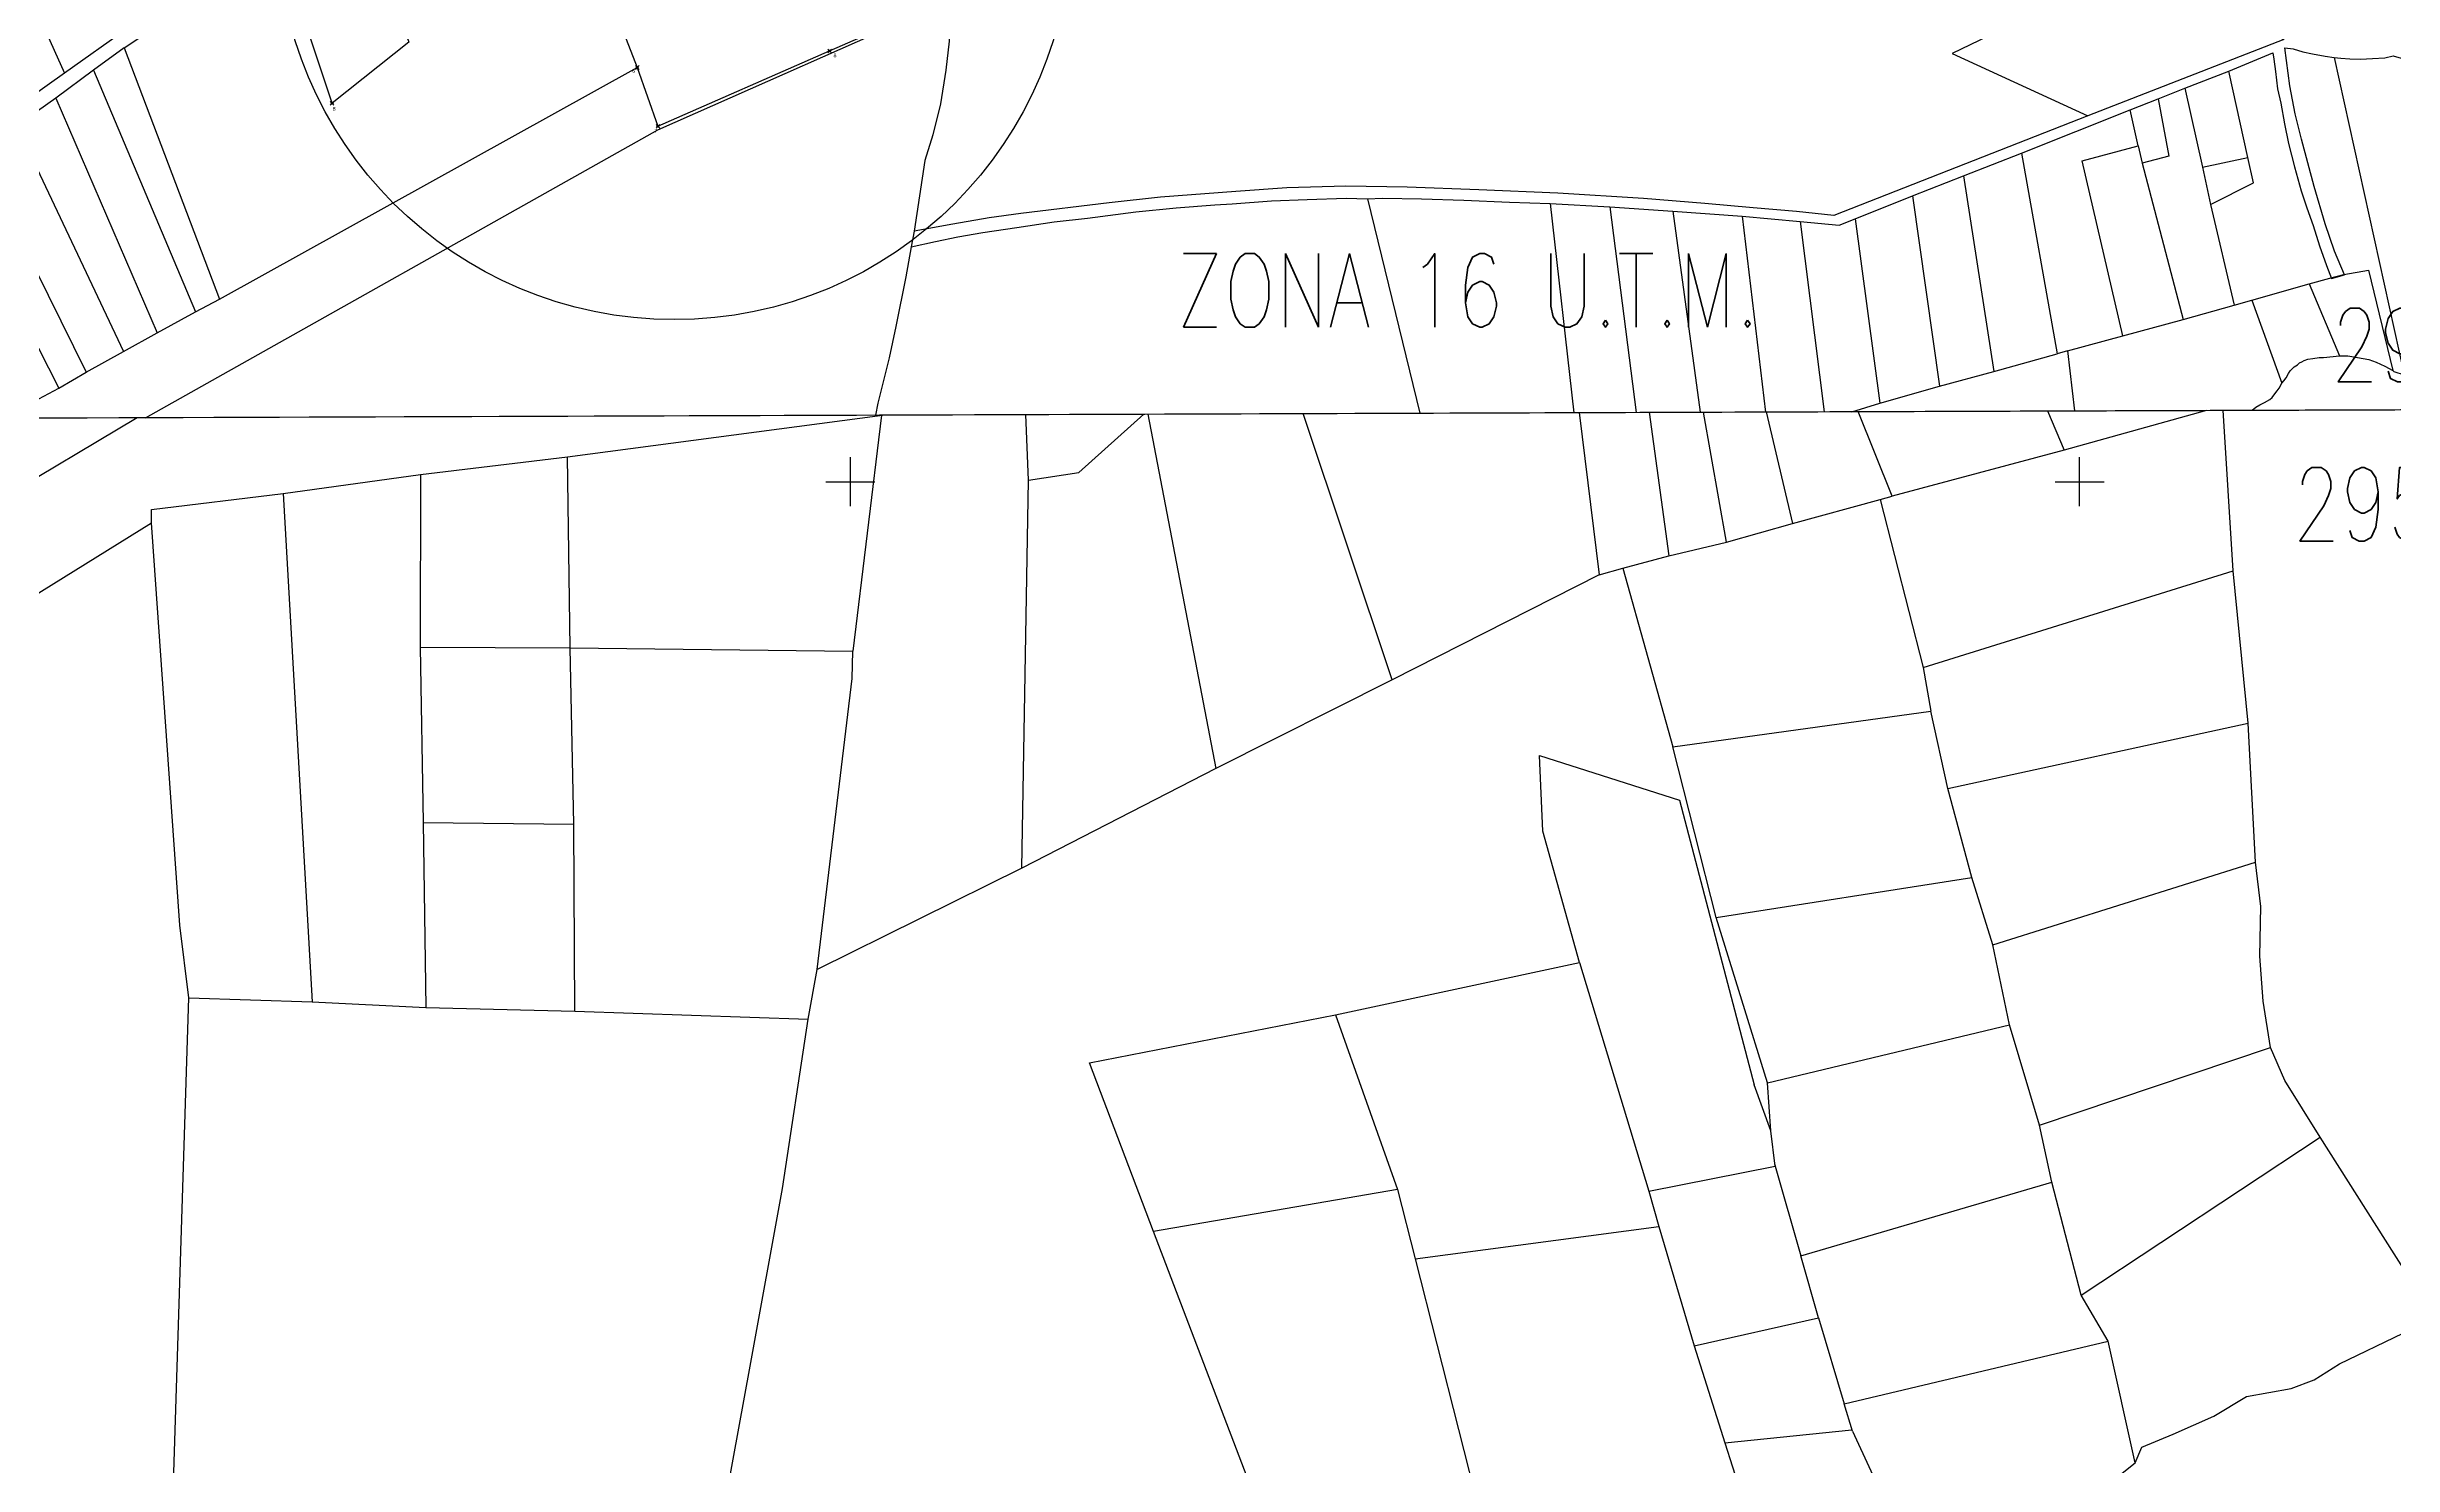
# Model space of a CAD drawing. Header units: millimetres. Extents: x 605783 to 631525, y 1302882 to 1327028.
# Drawn here: x 625864 to 627773, y 1323863 to 1325017 of the extents above; entities that cross this region are included whole.
import ezdxf
from ezdxf.enums import TextEntityAlignment as Align

# ---------------------------------------------------------------- set-up
doc = ezdxf.new("R2010")
doc.units = ezdxf.units.MM
doc.header["$PDMODE"] = 35
doc.header["$PDSIZE"] = 1.5
for name, color, linetype in [('2', 7, 'Continuous'), ('4', 7, 'Continuous'), ('42', 7, 'Continuous'), ('43', 7, 'Continuous'), ('44', 7, 'Continuous'), ('CVL_CUADCON_TIT', 1, 'Continuous'), ('CVL_CUADCON_TX', 2, 'Continuous'), ('CVL_PUNTO', 250, 'Continuous'), ('CVL_PUNTO_NUM', 2, 'Continuous')]:
    doc.layers.add(name, color=color, linetype=linetype)
doc.styles.add('MONOTXT4', font='Monotxt4.shx')
doc.styles.add('ROMANS', font='ROMANS', dxfattribs={"height": 0.2})

# ---------------------------------------------------------------- blocks, each defined once
blk = doc.blocks.new('COORD')
at = {"layer": '42', "color": 2, "linetype": 'Continuous'}
for p, q in [((0, -2), (0, 2)), ((-2, 0), (2, 0))]:
    blk.add_line(p, q, dxfattribs=at)
blk = doc.blocks.new('COORD$')
at = {"layer": '42', "color": 2, "linetype": 'Continuous'}
blk.add_blockref('COORD', (0, 0), dxfattribs=at)

msp = doc.modelspace()

# ---------------------------------------------------------------- linework, layer by layer
at = {"layer": '2', "color": 1, "linetype": 'Continuous'}
for p, q in [((625831.29727, 1325101.3291), (625878.81127, 1324995.8141)), ((626361.46527, 1324949.6871), (626599.09627, 1325054.9301)), ((625929.99327, 1325032.2651), (625878.81127, 1324995.8141)), ((625927.35327, 1325016.3241), (625902.43527, 1324998.2171)), ((625927.35327, 1325016.3241), (626004.82627, 1324811.9681)), ((627725.19927, 1325008.6261), (627782.12827, 1324750.3121)), ((625878.81127, 1324995.8141), (625800.19527, 1324940.1861)), ((625902.43527, 1324998.2171), (625871.57327, 1324975.4821)), ((625902.43527, 1324998.2171), (625985.26727, 1324801.5561)), ((626004.82627, 1324811.9681), (626344.69427, 1325000.4071)), ((627603.64927, 1324983.6141), (627639.49727, 1324997.3881)), ((627654.97027, 1324927.1691), (627639.49727, 1324997.3881)), ((625871.57327, 1324975.4821), (625839.94927, 1324952.8751)), ((625871.57327, 1324975.4821), (625954.15127, 1324784.6681)), ((627559.22827, 1324965.8951), (627581.94327, 1324975.0171)), ((627581.94327, 1324975.0171), (627603.64927, 1324983.6141)), ((627603.64927, 1324983.6141), (627617.88327, 1324919.4341)), ((625839.94927, 1324952.8751), (625926.71827, 1324769.4301)), ((625944.50527, 1324715.4191), (626361.46527, 1324949.6871)), ((627470.63727, 1324930.7151), (627559.22827, 1324965.8951)), ((627565.55127, 1324936.7461), (627559.22827, 1324965.8951)), ((625808.57927, 1324930.1411), (625896.23627, 1324752.4141)), ((627423.56227, 1324912.1921), (627470.63727, 1324930.7151)), ((627470.63727, 1324930.7151), (627499.64927, 1324767.3591)), ((627565.55127, 1324936.7461), (627568.98227, 1324922.6371)), ((625785.46427, 1324913.5031), (625874.13727, 1324739.5891)), ((627382.16627, 1324895.9181), (627423.56227, 1324912.1921)), ((627423.56227, 1324912.1921), (627448.33727, 1324753.0231)), ((627568.98227, 1324922.6371), (627602.14627, 1324795.5231)), ((627617.88327, 1324919.4341), (627654.97027, 1324927.1691)), ((627617.88327, 1324919.4341), (627624.49027, 1324888.9281)), ((626938.62427, 1324893.5161), (626981.18527, 1324719.1101)), ((627335.47427, 1324877.2741), (627382.16627, 1324895.9181)), ((627382.16627, 1324895.9181), (627404.13827, 1324741.0991)), ((627087.35327, 1324889.8391), (627106.54927, 1324719.5561)), ((627087.35327, 1324889.8391), (627135.81427, 1324887.0281)), ((627135.81427, 1324887.0281), (627157.22827, 1324719.7361)), ((627135.81427, 1324887.0281), (627187.20927, 1324883.5001)), ((627187.20927, 1324883.5001), (627209.30127, 1324719.9221)), ((627187.20927, 1324883.5001), (627243.56727, 1324879.5401)), ((627243.56727, 1324879.5401), (627262.39327, 1324720.1111)), ((627243.56727, 1324879.5401), (627290.65827, 1324875.0561)), ((627290.65827, 1324875.0561), (627310.27627, 1324720.2811)), ((627335.47427, 1324877.2741), (627355.36627, 1324727.2701)), ((627624.49027, 1324888.9281), (627643.80527, 1324807.0671)), ((626569.82627, 1324867.3551), (626567.37827, 1324854.6061)), ((627658.15727, 1324811.2541), (627704.64227, 1324824.3221)), ((627704.64227, 1324824.3221), (627721.66227, 1324829.1431)), ((627704.64227, 1324824.3221), (627729.41627, 1324765.8441)), ((627721.66227, 1324829.1431), (627732.83827, 1324832.0601)), ((627722.97127, 1324828.7271), (627733.46627, 1324831.6851)), ((625954.15127, 1324784.6681), (625985.26727, 1324801.5561)), ((625985.26727, 1324801.5561), (626004.82627, 1324811.9681)), ((627602.14627, 1324795.5231), (627643.80527, 1324807.0671)), ((627643.80527, 1324807.0671), (627658.15727, 1324811.2541)), ((627658.15727, 1324811.2541), (627682.55027, 1324743.4991)), ((625926.71827, 1324769.4301), (625954.15127, 1324784.6681)), ((627508.15827, 1324769.8971), (627553.24727, 1324782.0751)), ((627553.24727, 1324782.0751), (627602.14627, 1324795.5231)), ((625896.23627, 1324752.4141), (625926.71827, 1324769.4301)), ((627448.33727, 1324753.0231), (627499.64927, 1324767.3591)), ((627508.15827, 1324769.8971), (627499.64927, 1324767.3591)), ((627508.15827, 1324769.8971), (627513.75327, 1324721.0061)), ((625845.56127, 1324724.4791), (625874.13727, 1324739.5891)), ((625874.13727, 1324739.5891), (625896.23627, 1324752.4141)), ((627355.36627, 1324727.2701), (627404.13827, 1324741.0991)), ((627404.13827, 1324741.0991), (627448.33727, 1324753.0231)), ((627332.63227, 1324720.3611), (627355.36627, 1324727.2701)), ((627621.16627, 1324721.46711), (627505.38427, 1324689.17211)), ((625783.90627, 1324623.93211), (625937.87027, 1324715.57011)), ((626287.86727, 1324683.62211), (626544.17827, 1324717.69411)), ((626543.39427, 1324717.59011), (626520.10127, 1324525.69711)), ((626663.02127, 1324664.79311), (626660.88527, 1324718.10311)), ((626759.93127, 1324718.45011), (626815.21827, 1324430.25011)), ((626958.82927, 1324502.34111), (626886.48627, 1324718.89311)), ((627110.88027, 1324719.68011), (627127.04927, 1324587.72011)), ((626168.21727, 1324669.31611), (626287.86727, 1324683.62211)), ((626290.13327, 1324528.26511), (626287.86727, 1324683.62211)), ((627505.38427, 1324689.17211), (627365.45527, 1324651.64911)), ((626056.70327, 1324653.76111), (626168.21727, 1324669.31611)), ((626168.21727, 1324669.31611), (626168.14927, 1324528.95611)), ((626657.40427, 1324348.96811), (626663.02127, 1324664.79311)), ((626056.70327, 1324653.76111), (626080.10827, 1324240.37111)), ((627284.42627, 1324629.33511), (627355.63927, 1324649.01711)), ((627355.63927, 1324649.01711), (627365.45527, 1324651.64911)), ((625660.89627, 1324451.06011), (625949.53427, 1324630.08011)), ((627230.82927, 1324614.25311), (627284.42627, 1324629.33511)), ((627183.83227, 1324603.24811), (627230.82927, 1324614.25311)), ((627127.04927, 1324587.72011), (626958.82927, 1324502.34111)), ((627127.04927, 1324587.72011), (627146.43927, 1324593.02211)), ((627146.43927, 1324593.02211), (627183.83227, 1324603.24811)), ((626168.14927, 1324528.95611), (626290.13327, 1324528.26511)), ((626168.14927, 1324528.95611), (626170.37527, 1324386.05911)), ((626293.12427, 1324384.86211), (626290.13327, 1324528.26511)), ((626519.43627, 1324503.45211), (626520.10127, 1324525.69711)), ((626490.95327, 1324266.64511), (626519.43627, 1324503.45211)), ((626958.82927, 1324502.34111), (626815.21827, 1324430.25011)), ((626815.21827, 1324430.25011), (626657.40427, 1324348.96811)), ((626170.37527, 1324386.05911), (626293.12427, 1324384.86211)), ((626170.37527, 1324386.05911), (626172.62527, 1324235.78811)), ((626293.85427, 1324232.80711), (626293.12427, 1324384.86211)), ((626657.40427, 1324348.96811), (626490.95327, 1324266.64511)), ((626483.71027, 1324226.19611), (626490.95327, 1324266.64511)), ((626912.75127, 1324229.76811), (627111.30327, 1324272.26911)), ((627111.30327, 1324272.26911), (627167.54827, 1324086.22011)), ((625962.39627, 1323688.78711), (625979.97027, 1324243.66311)), ((625979.97027, 1324243.66311), (626080.10827, 1324240.37111)), ((626080.10827, 1324240.37111), (626172.62527, 1324235.78811)), ((626172.62527, 1324235.78811), (626293.85427, 1324232.80711)), ((626293.85427, 1324232.80711), (626483.71027, 1324226.19611)), ((626712.44627, 1324190.58711), (626912.75127, 1324229.76811)), ((626912.75127, 1324229.76811), (626963.23727, 1324087.49011)), ((626764.75027, 1324053.37711), (626712.44627, 1324190.58711)), ((627266.73227, 1324135.34411), (627253.13427, 1324172.67311)), ((627270.37627, 1324106.67711), (627266.73227, 1324135.34411)), ((627167.54827, 1324086.22011), (627270.37627, 1324106.67711)), ((627270.03827, 1324107.97011), (627270.37627, 1324106.67711)), ((627270.37627, 1324106.67711), (627291.16727, 1324033.53011)), ((626963.23727, 1324087.49011), (626764.75027, 1324053.37711)), ((626963.23727, 1324087.49011), (626977.54027, 1324031.18911)), ((627167.54827, 1324086.22011), (627175.71127, 1324057.42511)), ((626848.60227, 1323833.04711), (626764.75027, 1324053.37711)), ((626977.54027, 1324031.18911), (627175.71127, 1324057.42511)), ((627175.71127, 1324057.42511), (627204.43827, 1323960.32811)), ((627305.50427, 1323983.08811), (627291.16727, 1324033.53011)), ((626977.54027, 1324031.18911), (627034.25427, 1323807.26111)), ((627204.43827, 1323960.32811), (627305.50427, 1323983.08811)), ((627305.50427, 1323983.08811), (627326.42327, 1323913.24311)), ((627204.43827, 1323960.32811), (627229.49527, 1323881.56511)), ((627333.22327, 1323891.09011), (627326.42327, 1323913.24311)), ((627229.49527, 1323881.56511), (627332.75427, 1323892.10511)), ((627229.49527, 1323881.56511), (627265.71627, 1323767.88011)), ((627333.22327, 1323891.09011), (627378.58727, 1323793.02011))]:
    msp.add_line(p, q, dxfattribs=at)
for points in [[(625927.35327, 1325016.3241), (626253.08827, 1325232.9991), (626292.60527, 1325144.7571)], [(627568.70927, 1325086.4181), (627414.27127, 1325011.6831), (627524.62427, 1324961.0391)], [(627568.70927, 1325086.4181), (627684.28827, 1325023.1211), (627524.62427, 1324961.0391)], [(626599.09627, 1325054.9301), (626599.09827, 1325041.2031), (626598.33827, 1325021.7581), (626595.67327, 1324998.2461), (626591.23027, 1324970.7951), (626585.00927, 1324945.6331), (626578.53327, 1324924.6651), (626569.82627, 1324867.3551)], [(627639.49727, 1324997.3881), (627675.32627, 1325012.3051), (627676.05127, 1325007.1051), (627677.36827, 1324997.0831), (627679.00727, 1324983.1261), (627681.75027, 1324971.4741), (627684.71227, 1324954.4861), (627688.03727, 1324938.5211), (627692.93727, 1324919.6571), (627698.35727, 1324900.1651), (627702.92027, 1324886.1261), (627707.99527, 1324871.8411), (627713.10827, 1324855.3951), (627718.97627, 1324839.3421), (627722.97127, 1324828.7271)], [(627733.46627, 1324831.6851), (627725.25727, 1324850.8801), (627717.88327, 1324873.1381), (627708.71827, 1324903.5031), (627698.65027, 1324941.9901), (627693.33627, 1324962.7551), (627689.00527, 1324985.4411), (627685.03727, 1325016.5231), (627691.79027, 1325015.4831), (627699.58227, 1325013.0611), (627707.48727, 1325011.5311), (627717.81227, 1325009.6561), (627725.19927, 1325008.6261)], [(627725.19927, 1325008.6261), (627730.42127, 1325007.9441), (627737.79927, 1325007.4231), (627746.57327, 1325007.0501), (627756.21927, 1325007.7071), (627766.37527, 1325008.2451), (627773.20627, 1325010.0031), (627789.04327, 1325005.2901)], [(627581.94327, 1324975.0171), (627590.57427, 1324928.3451), (627568.98227, 1324922.6371)], [(627524.62427, 1324961.0391), (627318.01827, 1324880.0551), (627287.72327, 1324883.1461), (627252.34527, 1324886.2861), (627213.14727, 1324889.8751), (627163.14027, 1324893.9331), (627093.56427, 1324898.0701), (627029.21927, 1324901.0171), (626970.98827, 1324903.0411), (626921.03927, 1324903.7951), (626873.15727, 1324902.5471), (626831.53027, 1324899.6161), (626770.36527, 1324894.9851), (626728.64027, 1324890.4001), (626656.74727, 1324881.5361), (626630.88327, 1324878.2131), (626601.36927, 1324872.9271), (626569.82627, 1324867.3551)], [(627553.24727, 1324782.0751), (627520.20927, 1324924.5681), (627565.55127, 1324936.7461)], [(627624.49027, 1324888.9281), (627659.54427, 1324906.7041), (627654.97027, 1324927.1691)], [(626567.37827, 1324854.6061), (626587.38327, 1324858.7291), (626605.48727, 1324862.5671), (626625.75527, 1324866.1851), (626653.51327, 1324870.1731), (626683.80127, 1324874.8361), (626711.06927, 1324877.7991), (626750.36927, 1324882.9821), (626782.96827, 1324886.2821), (626814.56827, 1324888.5501), (626828.52827, 1324889.5281), (626860.63427, 1324891.9311), (626889.71127, 1324893.1421), (626921.46027, 1324894.1411), (626938.62427, 1324893.5161)], [(626938.62427, 1324893.5161), (626950.94027, 1324894.0881), (626982.58827, 1324893.5601), (627017.16927, 1324892.4411), (627054.17027, 1324890.9791), (627087.35327, 1324889.8391)], [(627290.65827, 1324875.0561), (627322.47327, 1324872.2421), (627335.47427, 1324877.2741)], [(626567.37827, 1324854.6061), (626563.10227, 1324830.0071), (626554.90327, 1324789.7131), (626549.49927, 1324764.2071), (626540.35227, 1324727.3301), (626538.49827, 1324717.5331)], [(627732.83827, 1324832.0601), (627753.16027, 1324835.4821), (627772.72827, 1324753.8751)], [(627682.55027, 1324743.4991), (627684.07427, 1324745.5321), (627685.97927, 1324747.9461), (627688.01127, 1324751.5041), (627689.40827, 1324753.5361), (627692.45627, 1324756.8391), (627695.25027, 1324758.6171), (627696.90127, 1324760.1421), (627698.67927, 1324761.0301), (627700.58427, 1324762.0461), (627703.75927, 1324763.0611), (627707.69727, 1324763.6951), (627712.90427, 1324764.5821), (627716.46127, 1324764.5801), (627729.41627, 1324765.8441)], [(627729.41627, 1324765.8441), (627736.14727, 1324765.8411), (627744.14927, 1324764.4391), (627753.16827, 1324762.9091), (627759.39127, 1324760.7451), (627766.25027, 1324757.4371), (627772.72827, 1324753.8751)], [(627658.42027, 1324721.5211), (627661.34127, 1324724.0641), (627664.51627, 1324725.9691), (627668.45327, 1324728.0011), (627672.89927, 1324730.2861), (627674.55027, 1324732.0651), (627676.96227, 1324734.8591), (627678.74027, 1324737.4011), (627680.26427, 1324739.5601), (627682.55027, 1324743.4991)], [(627772.72827, 1324753.8751), (627773.74527, 1324753.1121), (627782.12827, 1324750.3121)], [(626663.02127, 1324664.79311), (626703.91727, 1324671.00511), (626756.62727, 1324718.43811)], [(625949.53427, 1324630.08011), (625949.50127, 1324640.76011), (626056.70327, 1324653.76111)], [(625979.97027, 1324243.66311), (625972.41627, 1324302.63511), (625949.53427, 1324630.08011)], [(627111.30327, 1324272.26911), (627081.38127, 1324379.03611), (627078.55627, 1324440.82911), (627192.63127, 1324404.25011), (627253.13427, 1324172.67311)], [(626408.33127, 1323789.65811), (626436.56427, 1323943.82411), (626462.79527, 1324088.32311), (626483.71027, 1324226.19611)]]:
    msp.add_lwpolyline(points, dxfattribs=at)
at = {"layer": '4', "color": 1, "linetype": 'Continuous'}
for p, q in [((627263.12627, 1324720.21311), (627284.42627, 1324629.33511)), ((627365.45527, 1324651.64911), (627337.85327, 1324720.47511)), ((627491.88227, 1324721.01411), (627505.38427, 1324689.17211)), ((627642.90027, 1324590.99411), (627634.72227, 1324721.51511)), ((627167.81127, 1324719.87911), (627183.83227, 1324603.24811)), ((627230.82927, 1324614.25311), (627212.03727, 1324720.03411)), ((627355.63927, 1324649.01711), (627390.68127, 1324512.30111)), ((627146.43927, 1324593.02211), (627186.97927, 1324447.66611)), ((627390.68127, 1324512.30111), (627642.90027, 1324590.99411)), ((627655.12627, 1324466.95011), (627642.90027, 1324590.99411)), ((626290.13327, 1324528.26511), (626520.10127, 1324525.69711)), ((627390.68127, 1324512.30111), (627397.11627, 1324476.71911)), ((627186.97927, 1324447.66611), (627397.11627, 1324476.71911)), ((627410.72927, 1324413.94611), (627397.11627, 1324476.71911)), ((627410.72927, 1324413.94611), (627655.12627, 1324466.95011)), ((627660.97327, 1324353.82811), (627655.12627, 1324466.95011)), ((627222.36827, 1324308.91211), (627186.97927, 1324447.66611)), ((627430.46427, 1324341.52211), (627410.72927, 1324413.94611)), ((627222.36827, 1324308.91211), (627430.46427, 1324341.52211)), ((627447.36427, 1324286.63511), (627430.46427, 1324341.52211)), ((627447.36427, 1324286.63511), (627660.97327, 1324353.82811)), ((627264.10227, 1324174.49111), (627222.36827, 1324308.91211)), ((627460.98227, 1324221.57411), (627447.36427, 1324286.63511)), ((627264.10227, 1324174.49111), (627460.98227, 1324221.57411)), ((627485.31327, 1324140.00411), (627460.98227, 1324221.57411)), ((627485.31327, 1324140.00411), (627673.26027, 1324203.09011)), ((627266.73227, 1324135.34411), (627264.10227, 1324174.49111)), ((627495.33027, 1324093.49611), (627485.31327, 1324140.00411)), ((627519.17627, 1324001.75711), (627713.83827, 1324130.18911)), ((627291.16727, 1324033.53011), (627495.33027, 1324093.49611)), ((627519.17627, 1324001.75711), (627495.33027, 1324093.49611)), ((627541.37427, 1323964.16611), (627519.17627, 1324001.75711)), ((627326.42327, 1323913.24311), (627541.37427, 1323964.16611)), ((627563.20227, 1323865.30511), (627541.37427, 1323964.16611))]:
    msp.add_line(p, q, dxfattribs=at)
for points in [[(627673.26027, 1324203.09011), (627667.32827, 1324240.96111), (627664.70527, 1324277.31111), (627665.37627, 1324317.73411), (627660.97327, 1324353.82811)], [(627713.83827, 1324130.18911), (627685.01227, 1324176.41411), (627673.26027, 1324203.09011)], [(627810.75427, 1323984.41311), (627789.85427, 1324010.05811), (627713.83827, 1324130.18911)], [(627563.20227, 1323865.30511), (627568.76527, 1323878.02511), (627594.15927, 1323888.48811), (627627.16927, 1323903.28411), (627653.82127, 1323919.34211), (627690.15327, 1323925.75411), (627708.94727, 1323932.64711), (627729.50527, 1323945.89911), (627781.30127, 1323970.63911), (627810.75427, 1323984.41311)], [(627512.41927, 1323784.92511), (627533.33027, 1323812.12511), (627537.83127, 1323844.92711), (627563.20227, 1323865.30511)]]:
    msp.add_lwpolyline(points, dxfattribs=at)
at = {"layer": '43', "color": 1, "linetype": 'Continuous'}
for points in [[(624986.55727, 1327015.9081), (628389.16927, 1327028.0431), (628397.50927, 1324724.1521), (624994.63627, 1324712.0371), (624986.55727, 1327015.9081)], [(621594.51327, 1324700.35211), (628400.23027, 1324724.19711), (628416.86627, 1320116.42511), (621610.10927, 1320092.65911), (621594.51327, 1324700.35211)], [(621594.51327, 1324700.35211), (628400.23027, 1324724.19711), (628416.86627, 1320116.42511), (621610.10927, 1320092.65911), (621594.51327, 1324700.35211)]]:
    msp.add_lwpolyline(points, dxfattribs=at)
at = {"layer": 'CVL_CUADCON_TIT', "color": 1, "lineweight": 30, "ltscale": 0.5, "flags": 128}
msp.add_lwpolyline([(626058.33114, 1325086.42373), (626061.02314, 1325088.38393), (626069.33744, 1325063.22363), (626085.57124, 1325071.00813), (626075.57194, 1325098.97813), (626119.88974, 1325131.24963), (626158.96034, 1325021.08713), (626096.41434, 1324971.34053)], close=True, dxfattribs=at)
msp.add_lwpolyline([(626058.33114, 1325086.42373), (626061.02314, 1325088.38393), (626069.33744, 1325063.22363), (626085.57124, 1325071.00813), (626075.57194, 1325098.97813), (626119.88974, 1325131.24963), (626158.96034, 1325021.08713), (626096.41434, 1324971.34053)], close=True, dxfattribs=at)
at = {"layer": 'CVL_CUADCON_TIT', "color": 1, "ltscale": 0.5}
msp.add_circle((626374.72024, 1325118.13479), 322.82812, dxfattribs=at)
at = {"layer": 'CVL_CUADCON_TX', "color": 1, "lineweight": 30, "ltscale": 0.5, "flags": 128}
msp.add_lwpolyline([(626588.46761, 1325140.79226), (626450.10062, 1325082.1647), (626382.63381, 1325051.95195), (626347.34897, 1325157.16492), (626302.36773, 1325138.06514), (626296.97524, 1325133.55102), (626296.73144, 1325132.82375), (626335.69383, 1325023.42342), (626344.69427, 1325000.4071), (626361.46209, 1324952.56196), (626501.11242, 1325013.88297), (626603.07867, 1325058.65676), (626592.15275, 1325142.33097), (626591.05563, 1325148.50807), (626584.15671, 1325229.24394), (626581.01868, 1325228.9758), (626588.46761, 1325140.79226)], dxfattribs=at)
at = {"layer": 'CVL_PUNTO', "color": 1, "ltscale": 0.5}
for p in [(626501.11242, 1325013.88297), (626344.69427, 1325000.4071), (626361.46209, 1324952.56196)]:
    msp.add_point(p, dxfattribs=at)
at = {"layer": 'CVL_PUNTO', "color": 1, "lineweight": 30, "ltscale": 0.5}
msp.add_point((626096.41434, 1324971.34053), dxfattribs=at)

# ---------------------------------------------------------------- block references
at = {"layer": '42', "color": 1, "linetype": 'Continuous', "xscale": 10, "yscale": 10}
for p in [(626518.00327, 1324663.43111), (627518.00327, 1324663.43111)]:
    msp.add_blockref('COORD$', p, dxfattribs=at)

# ---------------------------------------------------------------- texts
at = {"layer": '44', "color": 1, "linetype": 'Continuous', "style": 'ROMANS', "width": 0.75}
for s, p in [('ZONA 16 U.T.M.', (627020.39727, 1324819.07411)), ('2951-1-08-000', (627990.69545, 1324774.66519)), ('2951-1-08-000', (627959.58666, 1324645.11195))]:
    msp.add_text(s, height=60, dxfattribs=at).set_placement(p, align=Align.MIDDLE)
at = {"layer": 'CVL_PUNTO_NUM', "color": 1, "ltscale": 0.5, "style": 'MONOTXT4'}
for s, p in [('8', (626504.22956, 1325008.75623)), ('6', (626340.431, 1324996.18519)), ('7', (626358.47226, 1324947.35994))]:
    msp.add_text(s, height=3, dxfattribs=at).set_placement(p)
at = {"layer": 'CVL_PUNTO_NUM', "color": 1, "lineweight": 30, "ltscale": 0.5, "style": 'MONOTXT4'}
msp.add_text('8', height=3, dxfattribs=at).set_placement((626096.77807, 1324965.35156))

doc.saveas('drawing.dxf')
